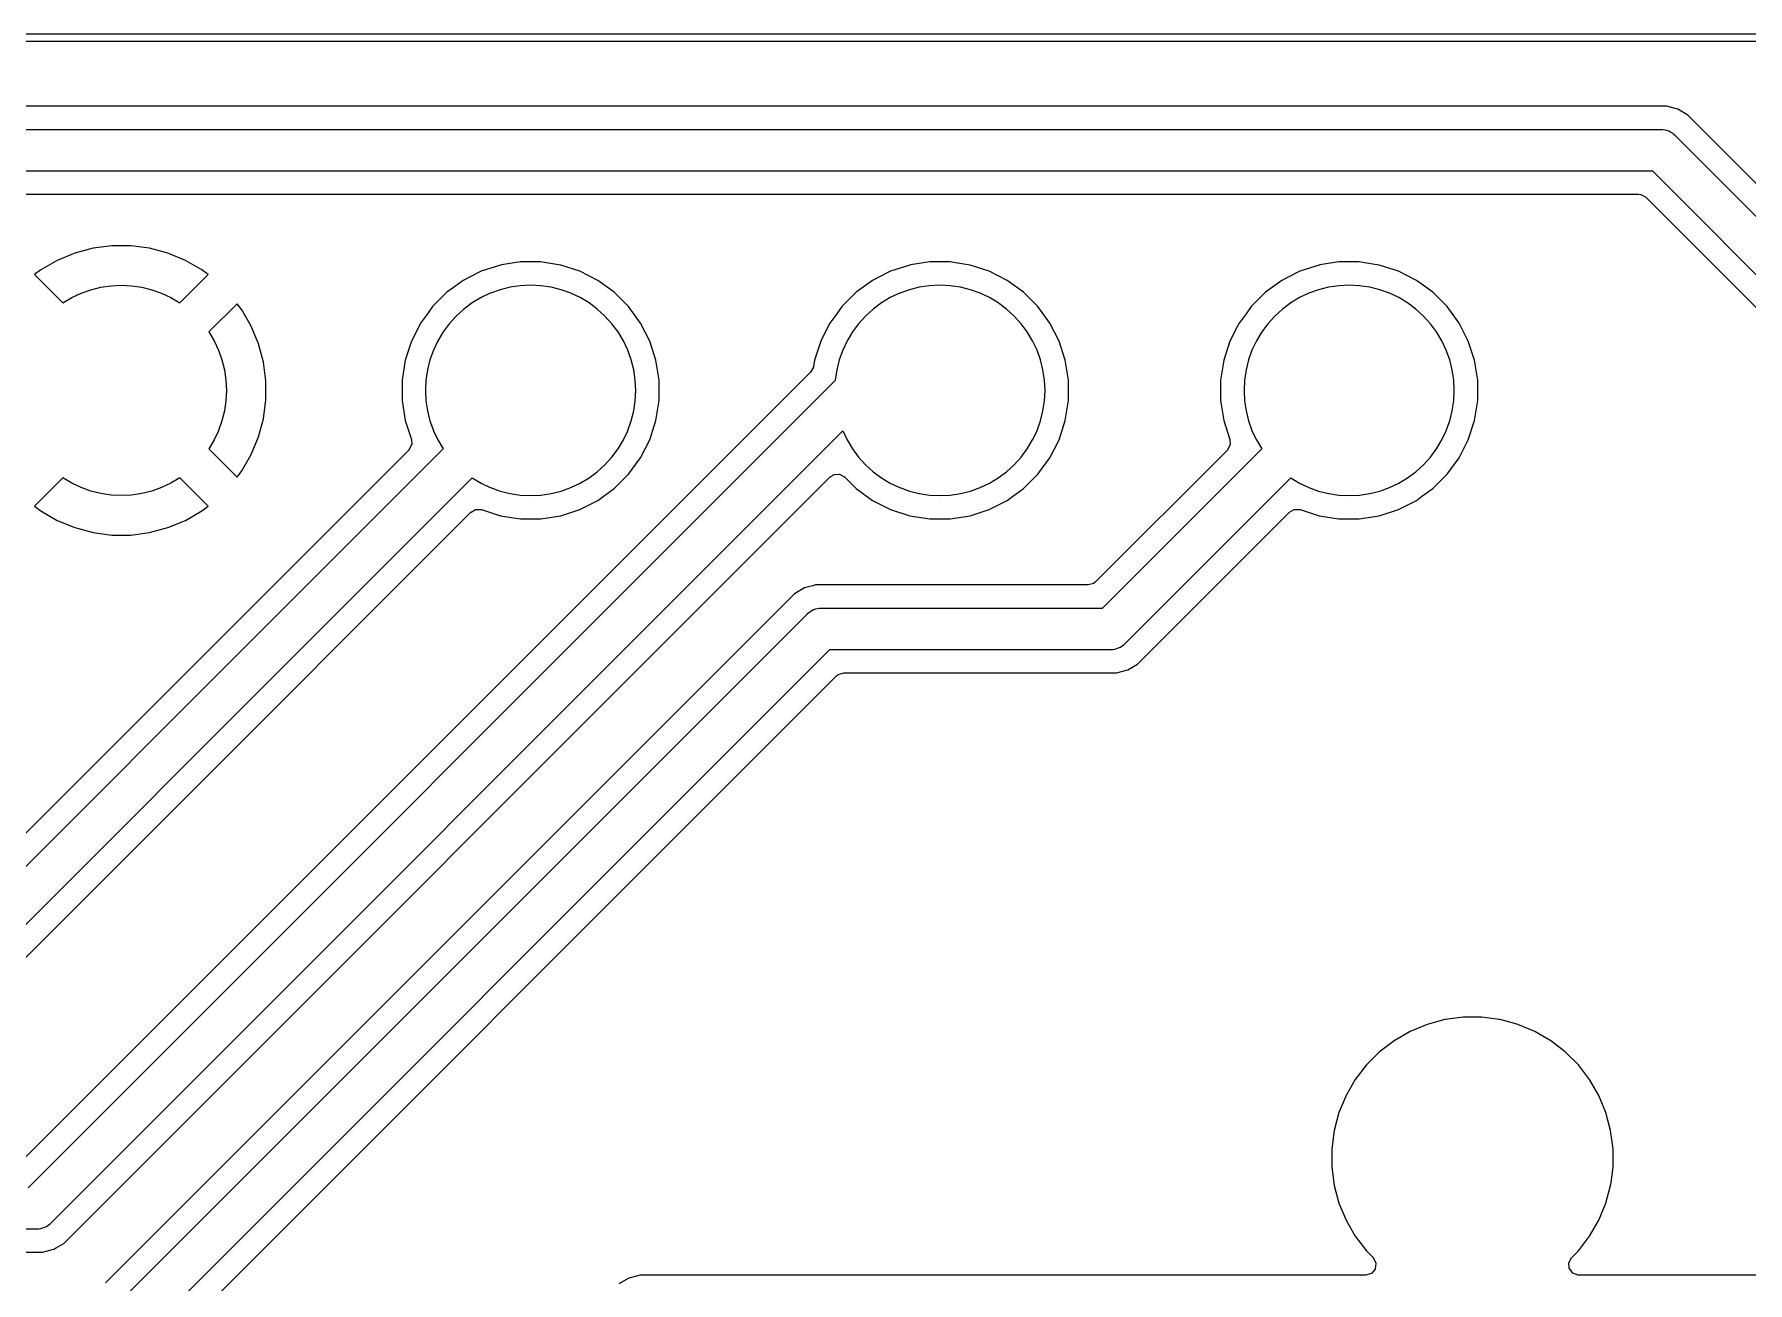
# Model space of a CAD drawing. Header units: metres. Extents: x 92.3 to 181.5, y -134.8 to -50.6.
# Drawn here: x 129.67 to 150.94, y -66.07 to -50.58 of the extents above; entities that cross this region are included whole.
import ezdxf

# ---------------------------------------------------------------- set-up
doc = ezdxf.new("R2010")
doc.units = ezdxf.units.M

msp = doc.modelspace()

# ---------------------------------------------------------------- linework, layer by layer
for points in [[(181.374, -50.581), (92.376, -50.581)], [(181.25, -50.671), (92.5, -50.671)], [(152.207, -53.595), (150.195, -51.583), (150.071, -51.512), (150.036, -51.502), (149.932, -51.474), (124.108, -51.474)], [(151.95, -53.75), (150.04, -51.84), (150.04, -51.84), (150.04, -51.839), (150.022, -51.823), (150.022, -51.823), (150.022, -51.823), (150.022, -51.823), (150.022, -51.823), (150.002, -51.808), (150.002, -51.808), (150.002, -51.808), (150.002, -51.808), (150.002, -51.808), (149.98, -51.795), (149.98, -51.795), (149.98, -51.795), (149.98, -51.795), (149.98, -51.795), (149.958, -51.784), (149.958, -51.784), (149.958, -51.784), (149.958, -51.784), (149.957, -51.784), (149.934, -51.776), (149.934, -51.776), (149.934, -51.776), (149.934, -51.776), (149.934, -51.776), (149.91, -51.77), (149.91, -51.77), (149.91, -51.77), (149.91, -51.77), (149.91, -51.77), (149.885, -51.766), (149.885, -51.766), (149.885, -51.766), (149.885, -51.766), (149.885, -51.766), (149.86, -51.765), (149.86, -51.765), (149.86, -51.765), (124.18, -51.765)], [(126.426, -52.275), (149.754, -52.275), (151.515, -54.036)], [(126.599, -52.566), (149.581, -52.566), (149.581, -52.566), (149.581, -52.566), (149.581, -52.566), (149.581, -52.566), (149.608, -52.568), (149.608, -52.568), (149.608, -52.568), (149.608, -52.568), (149.608, -52.568), (149.608, -52.568), (149.608, -52.568), (149.608, -52.569), (149.608, -52.569), (149.609, -52.569), (149.609, -52.569), (149.609, -52.569), (149.609, -52.569), (149.609, -52.569), (149.609, -52.569), (149.609, -52.569), (149.609, -52.569), (149.671, -52.602), (149.671, -52.602), (149.671, -52.603), (149.671, -52.603), (149.671, -52.603), (149.671, -52.603), (149.671, -52.603), (149.671, -52.603), (149.671, -52.603), (149.672, -52.603), (149.672, -52.603), (149.672, -52.603), (149.672, -52.603), (151.187, -54.118)], [(129.954, -53.387), (129.751, -53.504), (129.674, -53.563), (130.025, -53.915), (130.135, -53.849), (130.135, -53.849), (130.135, -53.849), (130.135, -53.849), (130.135, -53.849), (130.25, -53.794), (130.25, -53.794), (130.251, -53.794), (130.251, -53.794), (130.251, -53.794), (130.371, -53.751), (130.371, -53.751), (130.371, -53.751), (130.371, -53.751), (130.371, -53.751), (130.495, -53.72), (130.495, -53.72), (130.495, -53.72), (130.496, -53.72), (130.496, -53.72), (130.622, -53.701), (130.622, -53.701), (130.622, -53.701), (130.622, -53.701), (130.622, -53.701), (130.75, -53.695), (130.75, -53.695), (130.75, -53.695), (130.75, -53.695), (130.75, -53.695), (130.878, -53.701), (130.878, -53.701), (130.878, -53.701), (130.878, -53.701), (130.878, -53.701), (131.004, -53.72), (131.004, -53.72), (131.005, -53.72), (131.005, -53.72), (131.005, -53.72), (131.129, -53.751), (131.129, -53.751), (131.129, -53.751), (131.129, -53.751), (131.129, -53.751), (131.249, -53.794), (131.249, -53.794), (131.249, -53.794), (131.25, -53.794), (131.25, -53.794), (131.365, -53.849), (131.365, -53.849), (131.365, -53.849), (131.365, -53.849), (131.365, -53.849), (131.475, -53.915), (131.826, -53.563), (131.749, -53.504), (131.546, -53.387), (131.328, -53.297), (131.101, -53.236), (130.868, -53.205), (130.632, -53.205), (130.399, -53.236), (130.172, -53.297), (129.954, -53.387)], [(122.809, -65.696), (129.772, -65.696), (129.911, -65.658), (129.933, -65.645), (130.035, -65.587), (139.546, -56.075), (139.546, -56.075), (139.546, -56.075), (139.547, -56.075), (139.547, -56.075), (139.547, -56.075), (139.547, -56.075), (139.547, -56.075), (139.547, -56.075), (139.547, -56.074), (139.592, -56.046), (139.592, -56.046), (139.592, -56.046), (139.592, -56.046), (139.592, -56.046), (139.592, -56.046), (139.592, -56.046), (139.592, -56.046), (139.592, -56.046), (139.593, -56.045), (139.593, -56.045), (139.593, -56.045), (139.593, -56.045), (139.593, -56.045), (139.593, -56.045), (139.593, -56.045), (139.593, -56.045), (139.593, -56.045), (139.594, -56.045), (139.594, -56.045), (139.594, -56.045), (139.664, -56.04), (139.664, -56.04), (139.664, -56.04), (139.664, -56.04), (139.664, -56.04), (139.664, -56.04), (139.664, -56.04), (139.664, -56.04), (139.665, -56.04), (139.665, -56.04), (139.665, -56.04), (139.665, -56.04), (139.665, -56.04), (139.665, -56.04), (139.665, -56.04), (139.665, -56.04), (139.665, -56.04), (139.666, -56.04), (139.666, -56.041), (139.666, -56.041), (139.666, -56.041), (139.666, -56.041), (139.666, -56.041), (139.666, -56.041), (139.728, -56.074), (139.728, -56.074), (139.728, -56.074), (139.728, -56.074), (139.728, -56.075), (139.728, -56.075), (139.728, -56.075), (139.728, -56.075), (139.728, -56.075), (139.728, -56.075), (139.729, -56.075), (139.729, -56.075), (139.729, -56.075), (139.871, -56.217), (140.074, -56.365), (140.298, -56.479), (140.536, -56.556), (140.784, -56.596), (141.036, -56.596), (141.284, -56.556), (141.522, -56.479), (141.604, -56.437), (141.746, -56.365), (141.81, -56.318), (141.949, -56.217), (142.127, -56.039), (142.275, -55.836), (142.389, -55.612), (142.466, -55.374), (142.506, -55.126), (142.506, -54.874), (142.466, -54.626), (142.389, -54.388), (142.275, -54.164), (142.127, -53.961), (141.949, -53.783), (141.746, -53.635), (141.522, -53.521), (141.284, -53.444), (141.102, -53.415), (141.036, -53.404), (140.784, -53.404), (140.547, -53.442), (140.536, -53.444), (140.298, -53.521), (140.144, -53.6), (140.074, -53.635), (139.871, -53.783), (139.693, -53.961), (139.63, -54.048), (139.545, -54.164), (139.525, -54.204), (139.431, -54.388), (139.354, -54.626), (139.342, -54.702), (139.342, -54.702), (139.34, -54.709), (139.34, -54.709), (139.34, -54.709), (139.34, -54.709), (139.34, -54.709), (139.34, -54.71), (139.34, -54.71), (139.34, -54.71), (139.34, -54.71), (139.34, -54.71), (139.34, -54.71), (139.34, -54.71), (139.34, -54.71), (139.34, -54.71), (139.306, -54.772), (139.306, -54.772), (139.306, -54.772), (139.306, -54.772), (139.306, -54.772), (139.306, -54.772), (139.306, -54.772), (139.306, -54.772), (139.306, -54.773), (139.306, -54.773), (139.306, -54.773), (139.306, -54.773), (139.306, -54.773), (139.201, -54.878), (139.118, -54.96), (129.512, -64.567)], [(127.425, -64.177), (135.09, -56.511), (135.09, -56.511), (135.09, -56.511), (135.09, -56.511), (135.091, -56.511), (135.091, -56.511), (135.091, -56.511), (135.091, -56.511), (135.091, -56.511), (135.091, -56.511), (135.091, -56.511), (135.091, -56.51), (135.147, -56.478), (135.147, -56.478), (135.148, -56.478), (135.148, -56.478), (135.148, -56.478), (135.148, -56.478), (135.148, -56.478), (135.148, -56.478), (135.148, -56.478), (135.148, -56.478), (135.149, -56.478), (135.149, -56.478), (135.149, -56.478), (135.149, -56.478), (135.149, -56.478), (135.149, -56.478), (135.149, -56.478), (135.149, -56.478), (135.15, -56.478), (135.15, -56.478), (135.15, -56.478), (135.15, -56.478), (135.15, -56.478), (135.22, -56.48), (135.22, -56.48), (135.22, -56.48), (135.22, -56.48), (135.22, -56.48), (135.22, -56.48), (135.221, -56.48), (135.221, -56.48), (135.221, -56.48), (135.221, -56.48), (135.221, -56.48), (135.221, -56.48), (135.221, -56.48), (135.456, -56.556), (135.704, -56.596), (135.956, -56.596), (136.204, -56.556), (136.442, -56.479), (136.524, -56.437), (136.666, -56.365), (136.73, -56.318), (136.869, -56.217), (137.047, -56.039), (137.195, -55.836), (137.309, -55.612), (137.386, -55.374), (137.426, -55.126), (137.426, -54.874), (137.386, -54.626), (137.309, -54.388), (137.195, -54.164), (137.047, -53.961), (136.869, -53.783), (136.666, -53.635), (136.442, -53.521), (136.204, -53.444), (136.022, -53.415), (135.956, -53.404), (135.704, -53.404), (135.467, -53.442), (135.456, -53.444), (135.218, -53.521), (135.064, -53.6), (134.994, -53.635), (134.884, -53.715), (134.791, -53.783), (134.613, -53.961), (134.55, -54.048), (134.465, -54.164), (134.445, -54.204), (134.351, -54.388), (134.274, -54.626), (134.234, -54.874), (134.234, -55.126), (134.274, -55.374), (134.35, -55.609), (134.35, -55.609), (134.35, -55.609), (134.35, -55.609), (134.35, -55.609), (134.35, -55.609), (134.35, -55.609), (134.35, -55.61), (134.35, -55.61), (134.35, -55.61), (134.35, -55.61), (134.35, -55.61), (134.354, -55.675), (134.354, -55.675), (134.354, -55.675), (134.354, -55.675), (134.354, -55.675), (134.354, -55.675), (134.354, -55.675), (134.354, -55.676), (134.354, -55.676), (134.354, -55.676), (134.354, -55.676), (134.354, -55.676), (134.354, -55.676), (134.353, -55.676), (134.353, -55.676), (134.353, -55.677), (134.353, -55.677), (134.353, -55.677), (134.353, -55.677), (134.353, -55.677), (134.353, -55.677), (134.353, -55.677), (134.353, -55.677), (134.32, -55.739), (134.32, -55.739), (134.319, -55.739), (134.319, -55.739), (134.319, -55.739), (134.319, -55.739), (134.319, -55.739), (134.319, -55.739), (134.319, -55.739), (134.319, -55.74), (134.319, -55.74), (134.319, -55.74), (134.319, -55.74), (133.578, -56.481), (126.902, -63.157)], [(131.075, -67.097), (139.628, -58.543), (139.628, -58.543), (139.628, -58.543), (139.628, -58.543), (139.629, -58.543), (139.649, -58.526), (139.649, -58.526), (139.649, -58.526), (139.65, -58.526), (139.65, -58.526), (139.65, -58.526), (139.65, -58.526), (139.65, -58.526), (139.65, -58.526), (139.65, -58.526), (139.65, -58.526), (139.65, -58.526), (139.65, -58.526), (139.651, -58.526), (139.651, -58.525), (139.651, -58.525), (139.651, -58.525), (139.718, -58.506), (139.718, -58.506), (139.718, -58.506), (139.718, -58.506), (139.718, -58.506), (139.719, -58.506), (139.719, -58.506), (139.719, -58.506), (139.719, -58.506), (139.719, -58.506), (139.719, -58.506), (139.719, -58.506), (139.719, -58.506), (143.102, -58.506), (143.241, -58.468), (143.365, -58.397), (145.25, -56.511), (145.25, -56.511), (145.25, -56.511), (145.25, -56.511), (145.251, -56.511), (145.251, -56.511), (145.251, -56.511), (145.251, -56.511), (145.251, -56.511), (145.251, -56.511), (145.251, -56.511), (145.251, -56.51), (145.307, -56.478), (145.307, -56.478), (145.308, -56.478), (145.308, -56.478), (145.308, -56.478), (145.308, -56.478), (145.308, -56.478), (145.308, -56.478), (145.308, -56.478), (145.308, -56.478), (145.309, -56.478), (145.309, -56.478), (145.309, -56.478), (145.309, -56.478), (145.309, -56.478), (145.309, -56.478), (145.309, -56.478), (145.309, -56.478), (145.31, -56.478), (145.31, -56.478), (145.31, -56.478), (145.31, -56.478), (145.31, -56.478), (145.38, -56.48), (145.38, -56.48), (145.38, -56.48), (145.38, -56.48), (145.38, -56.48), (145.38, -56.48), (145.381, -56.48), (145.381, -56.48), (145.381, -56.48), (145.381, -56.48), (145.381, -56.48), (145.381, -56.48), (145.381, -56.48), (145.616, -56.556), (145.864, -56.596), (146.116, -56.596), (146.364, -56.556), (146.602, -56.479), (146.684, -56.437), (146.826, -56.365), (146.89, -56.318), (147.029, -56.217), (147.207, -56.039), (147.355, -55.836), (147.469, -55.612), (147.546, -55.374), (147.586, -55.126), (147.586, -54.874), (147.546, -54.626), (147.469, -54.388), (147.355, -54.164), (147.207, -53.961), (147.029, -53.783), (146.826, -53.635), (146.602, -53.521), (146.364, -53.444), (146.182, -53.415), (146.116, -53.404), (145.864, -53.404), (145.627, -53.442), (145.616, -53.444), (145.378, -53.521), (145.224, -53.6), (145.154, -53.635), (144.951, -53.783), (144.773, -53.961), (144.71, -54.048), (144.625, -54.164), (144.605, -54.204), (144.511, -54.388), (144.434, -54.626), (144.394, -54.874), (144.394, -55.126), (144.434, -55.374), (144.51, -55.609), (144.51, -55.609), (144.51, -55.609), (144.51, -55.609), (144.51, -55.609), (144.51, -55.609), (144.51, -55.609), (144.51, -55.61), (144.51, -55.61), (144.51, -55.61), (144.51, -55.61), (144.51, -55.61), (144.514, -55.675), (144.514, -55.675), (144.514, -55.675), (144.514, -55.675), (144.514, -55.675), (144.514, -55.675), (144.514, -55.675), (144.514, -55.676), (144.514, -55.676), (144.514, -55.676), (144.514, -55.676), (144.514, -55.676), (144.514, -55.676), (144.513, -55.676), (144.513, -55.676), (144.513, -55.677), (144.513, -55.677), (144.513, -55.677), (144.513, -55.677), (144.513, -55.677), (144.513, -55.677), (144.513, -55.677), (144.513, -55.677), (144.48, -55.739), (144.48, -55.739), (144.479, -55.739), (144.479, -55.739), (144.479, -55.739), (144.479, -55.739), (144.479, -55.739), (144.479, -55.739), (144.479, -55.739), (144.479, -55.74), (144.479, -55.74), (144.479, -55.74), (144.479, -55.74), (142.842, -57.377), (142.842, -57.377), (142.842, -57.377), (142.842, -57.377), (142.841, -57.377), (142.821, -57.394), (142.821, -57.394), (142.821, -57.394), (142.82, -57.394), (142.82, -57.394), (142.82, -57.394), (142.82, -57.394), (142.82, -57.394), (142.82, -57.394), (142.82, -57.394), (142.82, -57.394), (142.82, -57.394), (142.82, -57.394), (142.819, -57.394), (142.819, -57.395), (142.819, -57.395), (142.819, -57.395), (142.752, -57.414), (142.752, -57.414), (142.752, -57.414), (142.752, -57.414), (142.752, -57.414), (142.751, -57.414), (142.751, -57.414), (142.751, -57.414), (142.751, -57.414), (142.751, -57.414), (142.751, -57.414), (142.751, -57.414), (142.751, -57.414), (139.368, -57.414), (139.333, -57.424), (139.297, -57.434), (139.297, -57.434), (139.229, -57.452), (139.105, -57.523), (130.552, -66.077)], [(122.636, -65.405), (129.7, -65.405), (129.7, -65.405), (129.7, -65.405), (129.725, -65.404), (129.725, -65.404), (129.725, -65.404), (129.725, -65.404), (129.725, -65.404), (129.75, -65.4), (129.75, -65.4), (129.75, -65.4), (129.75, -65.4), (129.75, -65.4), (129.774, -65.394), (129.774, -65.394), (129.774, -65.394), (129.774, -65.394), (129.774, -65.394), (129.774, -65.394), (129.797, -65.386), (129.798, -65.386), (129.798, -65.386), (129.798, -65.386), (129.798, -65.386), (129.82, -65.375), (129.82, -65.375), (129.82, -65.375), (129.82, -65.375), (129.82, -65.375), (129.842, -65.362), (129.842, -65.362), (129.842, -65.362), (129.842, -65.362), (129.842, -65.362), (129.862, -65.347), (129.862, -65.347), (129.862, -65.347), (129.862, -65.347), (129.862, -65.347), (129.88, -65.331), (129.88, -65.33), (129.88, -65.33), (139.707, -55.504), (139.759, -55.615), (139.759, -55.615), (139.759, -55.615), (139.759, -55.615), (139.759, -55.615), (139.825, -55.725), (139.825, -55.725), (139.825, -55.725), (139.825, -55.725), (139.825, -55.725), (139.901, -55.828), (139.901, -55.828), (139.901, -55.828), (139.901, -55.828), (139.901, -55.828), (139.901, -55.828), (139.901, -55.828), (139.987, -55.923), (139.987, -55.923), (139.987, -55.923), (139.987, -55.923), (139.987, -55.923), (140.082, -56.009), (140.082, -56.009), (140.082, -56.009), (140.082, -56.009), (140.082, -56.009), (140.185, -56.085), (140.185, -56.085), (140.185, -56.085), (140.185, -56.085), (140.185, -56.085), (140.295, -56.151), (140.295, -56.151), (140.295, -56.151), (140.295, -56.151), (140.295, -56.151), (140.41, -56.206), (140.41, -56.206), (140.411, -56.206), (140.411, -56.206), (140.411, -56.206), (140.531, -56.249), (140.531, -56.249), (140.531, -56.249), (140.531, -56.249), (140.531, -56.249), (140.531, -56.249), (140.531, -56.249), (140.655, -56.28), (140.655, -56.28), (140.655, -56.28), (140.656, -56.28), (140.656, -56.28), (140.782, -56.299), (140.782, -56.299), (140.782, -56.299), (140.782, -56.299), (140.782, -56.299), (140.91, -56.305), (140.91, -56.305), (140.91, -56.305), (140.91, -56.305), (140.91, -56.305), (141.038, -56.299), (141.038, -56.299), (141.038, -56.299), (141.038, -56.299), (141.038, -56.299), (141.164, -56.28), (141.164, -56.28), (141.165, -56.28), (141.165, -56.28), (141.165, -56.28), (141.289, -56.249), (141.289, -56.249), (141.289, -56.249), (141.289, -56.249), (141.289, -56.249), (141.409, -56.206), (141.409, -56.206), (141.409, -56.206), (141.409, -56.206), (141.41, -56.206), (141.41, -56.206), (141.525, -56.151), (141.525, -56.151), (141.525, -56.151), (141.525, -56.151), (141.525, -56.151), (141.635, -56.085), (141.635, -56.085), (141.635, -56.085), (141.635, -56.085), (141.635, -56.085), (141.738, -56.009), (141.738, -56.009), (141.738, -56.009), (141.738, -56.009), (141.738, -56.009), (141.738, -56.009), (141.738, -56.009), (141.833, -55.923), (141.833, -55.923), (141.833, -55.923), (141.833, -55.923), (141.833, -55.923), (141.919, -55.828), (141.919, -55.828), (141.919, -55.828), (141.919, -55.828), (141.919, -55.828), (141.995, -55.725), (141.995, -55.725), (141.995, -55.725), (141.995, -55.725), (141.995, -55.725), (142.061, -55.615), (142.061, -55.615), (142.061, -55.615), (142.061, -55.615), (142.061, -55.615), (142.116, -55.5), (142.116, -55.5), (142.116, -55.499), (142.116, -55.499), (142.116, -55.499), (142.116, -55.499), (142.116, -55.499), (142.159, -55.379), (142.159, -55.379), (142.159, -55.379), (142.159, -55.379), (142.159, -55.379), (142.19, -55.255), (142.19, -55.255), (142.19, -55.255), (142.19, -55.254), (142.19, -55.254), (142.209, -55.128), (142.209, -55.128), (142.209, -55.128), (142.209, -55.128), (142.209, -55.128), (142.215, -55), (142.215, -55), (142.215, -55), (142.215, -55), (142.215, -55), (142.209, -54.872), (142.209, -54.872), (142.209, -54.872), (142.209, -54.872), (142.209, -54.872), (142.19, -54.746), (142.19, -54.746), (142.19, -54.745), (142.19, -54.745), (142.19, -54.745), (142.159, -54.621), (142.159, -54.621), (142.159, -54.621), (142.159, -54.621), (142.159, -54.621), (142.116, -54.501), (142.116, -54.501), (142.116, -54.501), (142.116, -54.5), (142.116, -54.5), (142.061, -54.385), (142.061, -54.385), (142.061, -54.385), (142.061, -54.385), (142.061, -54.385), (141.995, -54.275), (141.995, -54.275), (141.995, -54.275), (141.995, -54.275), (141.995, -54.275), (141.919, -54.172), (141.919, -54.172), (141.919, -54.172), (141.919, -54.172), (141.919, -54.172), (141.833, -54.077), (141.833, -54.077), (141.833, -54.077), (141.833, -54.077), (141.833, -54.077), (141.738, -53.991), (141.738, -53.991), (141.738, -53.991), (141.738, -53.991), (141.738, -53.991), (141.635, -53.915), (141.635, -53.915), (141.635, -53.915), (141.635, -53.915), (141.635, -53.915), (141.635, -53.915), (141.635, -53.915), (141.525, -53.849), (141.525, -53.849), (141.525, -53.849), (141.525, -53.849), (141.525, -53.849), (141.41, -53.794), (141.41, -53.794), (141.409, -53.794), (141.409, -53.794), (141.409, -53.794), (141.289, -53.751), (141.289, -53.751), (141.289, -53.751), (141.289, -53.751), (141.289, -53.751), (141.165, -53.72), (141.165, -53.72), (141.165, -53.72), (141.164, -53.72), (141.164, -53.72), (141.038, -53.701), (141.038, -53.701), (141.038, -53.701), (141.038, -53.701), (141.038, -53.701), (140.91, -53.695), (140.91, -53.695), (140.91, -53.695), (140.91, -53.695), (140.91, -53.695), (140.782, -53.701), (140.782, -53.701), (140.782, -53.701), (140.782, -53.701), (140.782, -53.701), (140.656, -53.72), (140.656, -53.72), (140.655, -53.72), (140.655, -53.72), (140.655, -53.72), (140.531, -53.751), (140.531, -53.751), (140.531, -53.751), (140.531, -53.751), (140.531, -53.751), (140.411, -53.794), (140.411, -53.794), (140.411, -53.794), (140.41, -53.794), (140.41, -53.794), (140.295, -53.849), (140.295, -53.849), (140.295, -53.849), (140.295, -53.849), (140.295, -53.849), (140.185, -53.915), (140.185, -53.915), (140.185, -53.915), (140.185, -53.915), (140.185, -53.915), (140.082, -53.991), (140.082, -53.991), (140.082, -53.991), (140.082, -53.991), (140.082, -53.991), (139.987, -54.077), (139.987, -54.077), (139.987, -54.077), (139.987, -54.077), (139.987, -54.077), (139.901, -54.172), (139.901, -54.172), (139.901, -54.172), (139.901, -54.172), (139.901, -54.172), (139.825, -54.275), (139.825, -54.275), (139.825, -54.275), (139.825, -54.275), (139.825, -54.275), (139.825, -54.275), (139.825, -54.275), (139.759, -54.385), (139.759, -54.385), (139.759, -54.385), (139.759, -54.385), (139.759, -54.385), (139.704, -54.5), (139.704, -54.5), (139.704, -54.501), (139.704, -54.501), (139.704, -54.501), (139.661, -54.621), (139.661, -54.621), (139.661, -54.621), (139.661, -54.621), (139.661, -54.621), (139.661, -54.621), (139.661, -54.621), (139.63, -54.745), (139.63, -54.745), (139.63, -54.745), (139.63, -54.746), (139.63, -54.746), (139.611, -54.872), (139.611, -54.872), (139.611, -54.872), (139.611, -54.872), (139.611, -54.872), (139.611, -54.878), (129.594, -64.895)], [(127.27, -63.92), (135.105, -56.085), (135.215, -56.151), (135.215, -56.151), (135.215, -56.151), (135.215, -56.151), (135.215, -56.151), (135.33, -56.206), (135.33, -56.206), (135.331, -56.206), (135.331, -56.206), (135.331, -56.206), (135.451, -56.249), (135.451, -56.249), (135.451, -56.249), (135.451, -56.249), (135.451, -56.249), (135.451, -56.249), (135.451, -56.249), (135.575, -56.28), (135.575, -56.28), (135.575, -56.28), (135.576, -56.28), (135.576, -56.28), (135.702, -56.299), (135.702, -56.299), (135.702, -56.299), (135.702, -56.299), (135.702, -56.299), (135.83, -56.305), (135.83, -56.305), (135.83, -56.305), (135.83, -56.305), (135.83, -56.305), (135.958, -56.299), (135.958, -56.299), (135.958, -56.299), (135.958, -56.299), (135.958, -56.299), (136.084, -56.28), (136.084, -56.28), (136.085, -56.28), (136.085, -56.28), (136.085, -56.28), (136.209, -56.249), (136.209, -56.249), (136.209, -56.249), (136.209, -56.249), (136.209, -56.249), (136.329, -56.206), (136.329, -56.206), (136.329, -56.206), (136.329, -56.206), (136.33, -56.206), (136.33, -56.206), (136.445, -56.151), (136.445, -56.151), (136.445, -56.151), (136.445, -56.151), (136.445, -56.151), (136.555, -56.085), (136.555, -56.085), (136.555, -56.085), (136.555, -56.085), (136.555, -56.085), (136.658, -56.009), (136.658, -56.009), (136.658, -56.009), (136.658, -56.009), (136.658, -56.009), (136.753, -55.923), (136.753, -55.923), (136.753, -55.923), (136.753, -55.923), (136.753, -55.923), (136.839, -55.828), (136.839, -55.828), (136.839, -55.828), (136.839, -55.828), (136.839, -55.828), (136.915, -55.725), (136.915, -55.725), (136.915, -55.725), (136.915, -55.725), (136.915, -55.725), (136.981, -55.615), (136.981, -55.615), (136.981, -55.615), (136.981, -55.615), (136.981, -55.615), (137.036, -55.5), (137.036, -55.5), (137.036, -55.499), (137.036, -55.499), (137.036, -55.499), (137.079, -55.379), (137.079, -55.379), (137.079, -55.379), (137.079, -55.379), (137.079, -55.379), (137.079, -55.379), (137.079, -55.379), (137.11, -55.255), (137.11, -55.255), (137.11, -55.255), (137.11, -55.254), (137.11, -55.254), (137.129, -55.128), (137.129, -55.128), (137.129, -55.128), (137.129, -55.128), (137.129, -55.128), (137.135, -55), (137.135, -55), (137.135, -55), (137.135, -55), (137.135, -55), (137.129, -54.872), (137.129, -54.872), (137.129, -54.872), (137.129, -54.872), (137.129, -54.872), (137.11, -54.746), (137.11, -54.746), (137.11, -54.745), (137.11, -54.745), (137.11, -54.745), (137.079, -54.621), (137.079, -54.621), (137.079, -54.621), (137.079, -54.621), (137.079, -54.621), (137.036, -54.501), (137.036, -54.501), (137.036, -54.501), (137.036, -54.5), (137.036, -54.5), (136.981, -54.385), (136.981, -54.385), (136.981, -54.385), (136.981, -54.385), (136.981, -54.385), (136.915, -54.275), (136.915, -54.275), (136.915, -54.275), (136.915, -54.275), (136.915, -54.275), (136.839, -54.172), (136.839, -54.172), (136.839, -54.172), (136.839, -54.172), (136.839, -54.172), (136.753, -54.077), (136.753, -54.077), (136.753, -54.077), (136.753, -54.077), (136.753, -54.077), (136.658, -53.991), (136.658, -53.991), (136.658, -53.991), (136.658, -53.991), (136.658, -53.991), (136.555, -53.915), (136.555, -53.915), (136.555, -53.915), (136.555, -53.915), (136.555, -53.915), (136.555, -53.915), (136.555, -53.915), (136.445, -53.849), (136.445, -53.849), (136.445, -53.849), (136.445, -53.849), (136.445, -53.849), (136.33, -53.794), (136.33, -53.794), (136.329, -53.794), (136.329, -53.794), (136.329, -53.794), (136.209, -53.751), (136.209, -53.751), (136.209, -53.751), (136.209, -53.751), (136.209, -53.751), (136.085, -53.72), (136.085, -53.72), (136.085, -53.72), (136.084, -53.72), (136.084, -53.72), (135.958, -53.701), (135.958, -53.701), (135.958, -53.701), (135.958, -53.701), (135.958, -53.701), (135.83, -53.695), (135.83, -53.695), (135.83, -53.695), (135.83, -53.695), (135.83, -53.695), (135.702, -53.701), (135.702, -53.701), (135.702, -53.701), (135.702, -53.701), (135.702, -53.701), (135.576, -53.72), (135.576, -53.72), (135.575, -53.72), (135.575, -53.72), (135.575, -53.72), (135.451, -53.751), (135.451, -53.751), (135.451, -53.751), (135.451, -53.751), (135.451, -53.751), (135.331, -53.794), (135.331, -53.794), (135.331, -53.794), (135.33, -53.794), (135.33, -53.794), (135.215, -53.849), (135.215, -53.849), (135.215, -53.849), (135.215, -53.849), (135.215, -53.849), (135.105, -53.915), (135.105, -53.915), (135.105, -53.915), (135.105, -53.915), (135.105, -53.915), (135.002, -53.991), (135.002, -53.991), (135.002, -53.991), (135.002, -53.991), (135.002, -53.991), (135.002, -53.991), (135.002, -53.991), (134.907, -54.077), (134.907, -54.077), (134.907, -54.077), (134.907, -54.077), (134.907, -54.077), (134.821, -54.172), (134.821, -54.172), (134.821, -54.172), (134.821, -54.172), (134.821, -54.172), (134.745, -54.275), (134.745, -54.275), (134.745, -54.275), (134.745, -54.275), (134.745, -54.275), (134.745, -54.275), (134.745, -54.275), (134.679, -54.385), (134.679, -54.385), (134.679, -54.385), (134.679, -54.385), (134.679, -54.385), (134.624, -54.5), (134.624, -54.5), (134.624, -54.501), (134.624, -54.501), (134.624, -54.501), (134.581, -54.621), (134.581, -54.621), (134.581, -54.621), (134.581, -54.621), (134.581, -54.621), (134.55, -54.745), (134.55, -54.745), (134.55, -54.745), (134.55, -54.746), (134.55, -54.746), (134.531, -54.872), (134.531, -54.872), (134.531, -54.872), (134.531, -54.872), (134.531, -54.872), (134.525, -55), (134.525, -55), (134.525, -55), (134.525, -55), (134.525, -55), (134.531, -55.128), (134.531, -55.128), (134.531, -55.128), (134.531, -55.128), (134.531, -55.128), (134.55, -55.254), (134.55, -55.254), (134.55, -55.255), (134.55, -55.255), (134.55, -55.255), (134.581, -55.379), (134.581, -55.379), (134.581, -55.379), (134.581, -55.379), (134.581, -55.379), (134.624, -55.499), (134.624, -55.499), (134.624, -55.499), (134.624, -55.499), (134.624, -55.5), (134.624, -55.5), (134.679, -55.615), (134.679, -55.615), (134.679, -55.615), (134.679, -55.615), (134.679, -55.615), (134.745, -55.725), (126.984, -63.485)], [(130.92, -66.84), (139.546, -58.215), (143.03, -58.215), (143.03, -58.215), (143.03, -58.215), (143.055, -58.214), (143.055, -58.214), (143.055, -58.214), (143.055, -58.214), (143.055, -58.214), (143.08, -58.21), (143.08, -58.21), (143.08, -58.21), (143.08, -58.21), (143.08, -58.21), (143.104, -58.204), (143.104, -58.204), (143.104, -58.204), (143.104, -58.204), (143.104, -58.204), (143.127, -58.196), (143.128, -58.196), (143.128, -58.196), (143.128, -58.196), (143.128, -58.196), (143.15, -58.185), (143.15, -58.185), (143.15, -58.185), (143.15, -58.185), (143.15, -58.185), (143.172, -58.172), (143.172, -58.172), (143.172, -58.172), (143.172, -58.172), (143.172, -58.172), (143.192, -58.157), (143.192, -58.157), (143.192, -58.157), (143.192, -58.157), (143.192, -58.157), (143.21, -58.141), (143.21, -58.14), (143.21, -58.14), (145.265, -56.085), (145.375, -56.151), (145.375, -56.151), (145.375, -56.151), (145.375, -56.151), (145.375, -56.151), (145.49, -56.206), (145.49, -56.206), (145.491, -56.206), (145.491, -56.206), (145.491, -56.206), (145.611, -56.249), (145.611, -56.249), (145.611, -56.249), (145.611, -56.249), (145.611, -56.249), (145.611, -56.249), (145.611, -56.249), (145.735, -56.28), (145.735, -56.28), (145.735, -56.28), (145.736, -56.28), (145.736, -56.28), (145.862, -56.299), (145.862, -56.299), (145.862, -56.299), (145.862, -56.299), (145.862, -56.299), (145.99, -56.305), (145.99, -56.305), (145.99, -56.305), (145.99, -56.305), (145.99, -56.305), (146.118, -56.299), (146.118, -56.299), (146.118, -56.299), (146.118, -56.299), (146.118, -56.299), (146.244, -56.28), (146.244, -56.28), (146.245, -56.28), (146.245, -56.28), (146.245, -56.28), (146.369, -56.249), (146.369, -56.249), (146.369, -56.249), (146.369, -56.249), (146.369, -56.249), (146.489, -56.206), (146.489, -56.206), (146.489, -56.206), (146.489, -56.206), (146.49, -56.206), (146.49, -56.206), (146.605, -56.151), (146.605, -56.151), (146.605, -56.151), (146.605, -56.151), (146.605, -56.151), (146.715, -56.085), (146.715, -56.085), (146.715, -56.085), (146.715, -56.085), (146.715, -56.085), (146.818, -56.009), (146.818, -56.009), (146.818, -56.009), (146.818, -56.009), (146.818, -56.009), (146.818, -56.009), (146.818, -56.009), (146.913, -55.923), (146.913, -55.923), (146.913, -55.923), (146.913, -55.923), (146.913, -55.923), (146.999, -55.828), (146.999, -55.828), (146.999, -55.828), (146.999, -55.828), (146.999, -55.828), (147.075, -55.725), (147.075, -55.725), (147.075, -55.725), (147.075, -55.725), (147.075, -55.725), (147.141, -55.615), (147.141, -55.615), (147.141, -55.615), (147.141, -55.615), (147.141, -55.615), (147.196, -55.5), (147.196, -55.5), (147.196, -55.499), (147.196, -55.499), (147.196, -55.499), (147.239, -55.379), (147.239, -55.379), (147.239, -55.379), (147.239, -55.379), (147.239, -55.379), (147.239, -55.379), (147.239, -55.379), (147.27, -55.255), (147.27, -55.255), (147.27, -55.255), (147.27, -55.254), (147.27, -55.254), (147.289, -55.128), (147.289, -55.128), (147.289, -55.128), (147.289, -55.128), (147.289, -55.128), (147.295, -55), (147.295, -55), (147.295, -55), (147.295, -55), (147.295, -55), (147.289, -54.872), (147.289, -54.872), (147.289, -54.872), (147.289, -54.872), (147.289, -54.872), (147.27, -54.746), (147.27, -54.746), (147.27, -54.745), (147.27, -54.745), (147.27, -54.745), (147.239, -54.621), (147.239, -54.621), (147.239, -54.621), (147.239, -54.621), (147.239, -54.621), (147.196, -54.501), (147.196, -54.501), (147.196, -54.501), (147.196, -54.5), (147.196, -54.5), (147.141, -54.385), (147.141, -54.385), (147.141, -54.385), (147.141, -54.385), (147.141, -54.385), (147.075, -54.275), (147.075, -54.275), (147.075, -54.275), (147.075, -54.275), (147.075, -54.275), (146.999, -54.172), (146.999, -54.172), (146.999, -54.172), (146.999, -54.172), (146.999, -54.172), (146.913, -54.077), (146.913, -54.077), (146.913, -54.077), (146.913, -54.077), (146.913, -54.077), (146.818, -53.991), (146.818, -53.991), (146.818, -53.991), (146.818, -53.991), (146.818, -53.991), (146.715, -53.915), (146.715, -53.915), (146.715, -53.915), (146.715, -53.915), (146.715, -53.915), (146.715, -53.915), (146.715, -53.915), (146.605, -53.849), (146.605, -53.849), (146.605, -53.849), (146.605, -53.849), (146.605, -53.849), (146.49, -53.794), (146.49, -53.794), (146.489, -53.794), (146.489, -53.794), (146.489, -53.794), (146.369, -53.751), (146.369, -53.751), (146.369, -53.751), (146.369, -53.751), (146.369, -53.751), (146.245, -53.72), (146.245, -53.72), (146.245, -53.72), (146.244, -53.72), (146.244, -53.72), (146.118, -53.701), (146.118, -53.701), (146.118, -53.701), (146.118, -53.701), (146.118, -53.701), (145.99, -53.695), (145.99, -53.695), (145.99, -53.695), (145.99, -53.695), (145.99, -53.695), (145.862, -53.701), (145.862, -53.701), (145.862, -53.701), (145.862, -53.701), (145.862, -53.701), (145.736, -53.72), (145.736, -53.72), (145.735, -53.72), (145.735, -53.72), (145.735, -53.72), (145.611, -53.751), (145.611, -53.751), (145.611, -53.751), (145.611, -53.751), (145.611, -53.751), (145.491, -53.794), (145.491, -53.794), (145.491, -53.794), (145.49, -53.794), (145.49, -53.794), (145.375, -53.849), (145.375, -53.849), (145.375, -53.849), (145.375, -53.849), (145.375, -53.849), (145.265, -53.915), (145.265, -53.915), (145.265, -53.915), (145.265, -53.915), (145.265, -53.915), (145.162, -53.991), (145.162, -53.991), (145.162, -53.991), (145.162, -53.991), (145.162, -53.991), (145.162, -53.991), (145.162, -53.991), (145.067, -54.077), (145.067, -54.077), (145.067, -54.077), (145.067, -54.077), (145.067, -54.077), (144.981, -54.172), (144.981, -54.172), (144.981, -54.172), (144.981, -54.172), (144.981, -54.172), (144.905, -54.275), (144.905, -54.275), (144.905, -54.275), (144.905, -54.275), (144.905, -54.275), (144.905, -54.275), (144.905, -54.275), (144.839, -54.385), (144.839, -54.385), (144.839, -54.385), (144.839, -54.385), (144.839, -54.385), (144.784, -54.5), (144.784, -54.5), (144.784, -54.501), (144.784, -54.501), (144.784, -54.501), (144.741, -54.621), (144.741, -54.621), (144.741, -54.621), (144.741, -54.621), (144.741, -54.621), (144.71, -54.745), (144.71, -54.745), (144.71, -54.745), (144.71, -54.746), (144.71, -54.746), (144.691, -54.872), (144.691, -54.872), (144.691, -54.872), (144.691, -54.872), (144.691, -54.872), (144.685, -55), (144.685, -55), (144.685, -55), (144.685, -55), (144.685, -55), (144.691, -55.128), (144.691, -55.128), (144.691, -55.128), (144.691, -55.128), (144.691, -55.128), (144.71, -55.254), (144.71, -55.254), (144.71, -55.255), (144.71, -55.255), (144.71, -55.255), (144.741, -55.379), (144.741, -55.379), (144.741, -55.379), (144.741, -55.379), (144.741, -55.379), (144.784, -55.499), (144.784, -55.499), (144.784, -55.499), (144.784, -55.499), (144.784, -55.5), (144.784, -55.5), (144.839, -55.615), (144.839, -55.615), (144.839, -55.615), (144.839, -55.615), (144.839, -55.615), (144.905, -55.725), (142.924, -57.705), (139.44, -57.705), (139.44, -57.705), (139.44, -57.705), (139.415, -57.706), (139.415, -57.706), (139.415, -57.706), (139.415, -57.706), (139.415, -57.706), (139.39, -57.71), (139.39, -57.71), (139.39, -57.71), (139.39, -57.71), (139.39, -57.71), (139.366, -57.716), (139.366, -57.716), (139.366, -57.716), (139.366, -57.716), (139.366, -57.716), (139.366, -57.716), (139.343, -57.724), (139.342, -57.724), (139.342, -57.724), (139.342, -57.724), (139.342, -57.724), (139.32, -57.735), (139.32, -57.735), (139.32, -57.735), (139.32, -57.735), (139.32, -57.735), (139.298, -57.748), (139.298, -57.748), (139.298, -57.748), (139.298, -57.748), (139.298, -57.748), (139.298, -57.748), (139.298, -57.748), (139.298, -57.748), (139.298, -57.748), (139.278, -57.763), (139.278, -57.763), (139.278, -57.763), (139.278, -57.763), (139.278, -57.763), (139.26, -57.779), (139.26, -57.78), (139.26, -57.78), (130.634, -66.405)], [(131.835, -54.275), (131.901, -54.385), (131.901, -54.385), (131.901, -54.385), (131.901, -54.385), (131.901, -54.385), (131.956, -54.5), (131.956, -54.5), (131.956, -54.501), (131.956, -54.501), (131.956, -54.501), (131.999, -54.621), (131.999, -54.621), (131.999, -54.621), (131.999, -54.621), (131.999, -54.621), (132.03, -54.745), (132.03, -54.745), (132.03, -54.745), (132.03, -54.746), (132.03, -54.746), (132.049, -54.872), (132.049, -54.872), (132.049, -54.872), (132.049, -54.872), (132.049, -54.872), (132.055, -55), (132.055, -55), (132.055, -55), (132.055, -55), (132.055, -55), (132.049, -55.128), (132.049, -55.128), (132.049, -55.128), (132.049, -55.128), (132.049, -55.128), (132.03, -55.254), (132.03, -55.254), (132.03, -55.255), (132.03, -55.255), (132.03, -55.255), (131.999, -55.379), (131.999, -55.379), (131.999, -55.379), (131.999, -55.379), (131.999, -55.379), (131.956, -55.499), (131.956, -55.499), (131.956, -55.499), (131.956, -55.5), (131.956, -55.5), (131.901, -55.615), (131.901, -55.615), (131.901, -55.615), (131.901, -55.615), (131.901, -55.615), (131.835, -55.725), (132.187, -56.076), (132.246, -55.999), (132.363, -55.796), (132.453, -55.578), (132.514, -55.351), (132.545, -55.118), (132.545, -54.882), (132.514, -54.649), (132.453, -54.422), (132.363, -54.204), (132.246, -54.001), (132.187, -53.924), (131.835, -54.275)], [(130.025, -56.085), (129.674, -56.437), (129.751, -56.496), (129.954, -56.613), (130.172, -56.703), (130.399, -56.764), (130.632, -56.795), (130.868, -56.795), (131.101, -56.764), (131.328, -56.703), (131.546, -56.613), (131.749, -56.496), (131.826, -56.437), (131.475, -56.085), (131.365, -56.151), (131.365, -56.151), (131.365, -56.151), (131.365, -56.151), (131.365, -56.151), (131.25, -56.206), (131.25, -56.206), (131.249, -56.206), (131.249, -56.206), (131.249, -56.206), (131.249, -56.206), (131.129, -56.249), (131.129, -56.249), (131.129, -56.249), (131.129, -56.249), (131.129, -56.249), (131.005, -56.28), (131.005, -56.28), (131.005, -56.28), (131.004, -56.28), (131.004, -56.28), (130.878, -56.299), (130.878, -56.299), (130.878, -56.299), (130.878, -56.299), (130.878, -56.299), (130.75, -56.305), (130.75, -56.305), (130.75, -56.305), (130.75, -56.305), (130.75, -56.305), (130.622, -56.299), (130.622, -56.299), (130.622, -56.299), (130.622, -56.299), (130.622, -56.299), (130.496, -56.28), (130.496, -56.28), (130.495, -56.28), (130.495, -56.28), (130.495, -56.28), (130.371, -56.249), (130.371, -56.249), (130.371, -56.249), (130.371, -56.249), (130.371, -56.249), (130.371, -56.249), (130.371, -56.249), (130.251, -56.206), (130.251, -56.206), (130.251, -56.206), (130.25, -56.206), (130.25, -56.206), (130.135, -56.151), (130.135, -56.151), (130.135, -56.151), (130.135, -56.151), (130.135, -56.151), (130.025, -56.085)], [(166.848, -65.98), (148.844, -65.98), (148.844, -65.98), (148.835, -65.98), (148.835, -65.98), (148.835, -65.98), (148.835, -65.98), (148.835, -65.98), (148.835, -65.98), (148.835, -65.98), (148.835, -65.98), (148.834, -65.98), (148.834, -65.98), (148.834, -65.98), (148.834, -65.98), (148.834, -65.98), (148.834, -65.98), (148.768, -65.955), (148.768, -65.955), (148.768, -65.955), (148.768, -65.955), (148.768, -65.955), (148.768, -65.955), (148.768, -65.955), (148.768, -65.955), (148.767, -65.955), (148.767, -65.955), (148.767, -65.955), (148.767, -65.955), (148.767, -65.955), (148.767, -65.955), (148.767, -65.955), (148.767, -65.954), (148.767, -65.954), (148.767, -65.954), (148.767, -65.954), (148.766, -65.954), (148.766, -65.954), (148.766, -65.954), (148.766, -65.954), (148.766, -65.954), (148.724, -65.898), (148.724, -65.898), (148.724, -65.898), (148.724, -65.898), (148.724, -65.897), (148.724, -65.897), (148.724, -65.897), (148.724, -65.897), (148.724, -65.897), (148.724, -65.897), (148.724, -65.897), (148.724, -65.897), (148.724, -65.897), (148.724, -65.896), (148.723, -65.896), (148.723, -65.896), (148.723, -65.896), (148.723, -65.896), (148.723, -65.896), (148.723, -65.896), (148.723, -65.896), (148.723, -65.895), (148.723, -65.895), (148.723, -65.895), (148.718, -65.825), (148.718, -65.825), (148.718, -65.825), (148.718, -65.825), (148.718, -65.825), (148.718, -65.825), (148.718, -65.825), (148.718, -65.825), (148.718, -65.825), (148.718, -65.824), (148.718, -65.824), (148.718, -65.824), (148.718, -65.824), (148.718, -65.824), (148.718, -65.824), (148.719, -65.824), (148.719, -65.824), (148.719, -65.823), (148.719, -65.823), (148.719, -65.823), (148.719, -65.823), (148.719, -65.823), (148.719, -65.823), (148.719, -65.823), (148.752, -65.761), (148.752, -65.761), (148.752, -65.761), (148.753, -65.761), (148.753, -65.761), (148.753, -65.761), (148.753, -65.761), (148.753, -65.761), (148.753, -65.761), (148.753, -65.761), (148.753, -65.76), (148.753, -65.76), (148.753, -65.76), (148.835, -65.678), (148.974, -65.497), (149.089, -65.299), (149.176, -65.087), (149.236, -64.866), (149.241, -64.829), (149.266, -64.639), (149.266, -64.411), (149.236, -64.184), (149.176, -63.963), (149.163, -63.931), (149.089, -63.751), (148.974, -63.553), (148.835, -63.372), (148.673, -63.21), (148.492, -63.071), (148.294, -62.956), (148.082, -62.869), (147.955, -62.834), (147.861, -62.809), (147.851, -62.808), (147.634, -62.779), (147.406, -62.779), (147.216, -62.804), (147.179, -62.809), (146.958, -62.869), (146.746, -62.956), (146.548, -63.071), (146.367, -63.21), (146.205, -63.372), (146.066, -63.553), (145.951, -63.751), (145.864, -63.963), (145.804, -64.184), (145.774, -64.411), (145.774, -64.639), (145.804, -64.866), (145.864, -65.087), (145.951, -65.299), (146.066, -65.497), (146.205, -65.678), (146.287, -65.76), (146.287, -65.76), (146.293, -65.767), (146.293, -65.767), (146.293, -65.767), (146.293, -65.767), (146.293, -65.767), (146.293, -65.767), (146.293, -65.767), (146.293, -65.768), (146.294, -65.768), (146.294, -65.768), (146.294, -65.768), (146.294, -65.768), (146.294, -65.768), (146.294, -65.768), (146.294, -65.768), (146.323, -65.832), (146.323, -65.832), (146.323, -65.832), (146.323, -65.832), (146.323, -65.832), (146.323, -65.832), (146.323, -65.832), (146.323, -65.833), (146.323, -65.833), (146.323, -65.833), (146.323, -65.833), (146.323, -65.833), (146.323, -65.833), (146.323, -65.833), (146.323, -65.833), (146.323, -65.834), (146.323, -65.834), (146.323, -65.834), (146.323, -65.834), (146.323, -65.834), (146.323, -65.834), (146.323, -65.834), (146.323, -65.834), (146.323, -65.835), (146.313, -65.904), (146.313, -65.904), (146.313, -65.904), (146.313, -65.904), (146.313, -65.904), (146.313, -65.904), (146.313, -65.904), (146.313, -65.905), (146.313, -65.905), (146.313, -65.905), (146.313, -65.905), (146.313, -65.905), (146.313, -65.905), (146.313, -65.905), (146.313, -65.905), (146.313, -65.905), (146.313, -65.906), (146.313, -65.906), (146.313, -65.906), (146.312, -65.906), (146.312, -65.906), (146.312, -65.906), (146.312, -65.906), (146.312, -65.906), (146.266, -65.959), (146.266, -65.959), (146.266, -65.959), (146.266, -65.959), (146.266, -65.959), (146.266, -65.96), (146.266, -65.96), (146.266, -65.96), (146.266, -65.96), (146.266, -65.96), (146.265, -65.96), (146.265, -65.96), (146.265, -65.96), (146.265, -65.96), (146.265, -65.96), (146.265, -65.96), (146.265, -65.96), (146.265, -65.96), (146.265, -65.96), (146.264, -65.96), (146.264, -65.96), (146.264, -65.961), (146.264, -65.961), (146.264, -65.961), (146.197, -65.98), (146.197, -65.98), (146.197, -65.98), (146.197, -65.98), (146.197, -65.98), (146.196, -65.98), (146.196, -65.98), (146.196, -65.98), (146.196, -65.98), (146.196, -65.98), (146.196, -65.98), (146.196, -65.98), (146.196, -65.98), (137.189, -65.98), (137.145, -65.992), (137.051, -66.017), (137.051, -66.018), (137.05, -66.018), (136.926, -66.089)]]:
    msp.add_lwpolyline(points)

doc.saveas('drawing.dxf')
